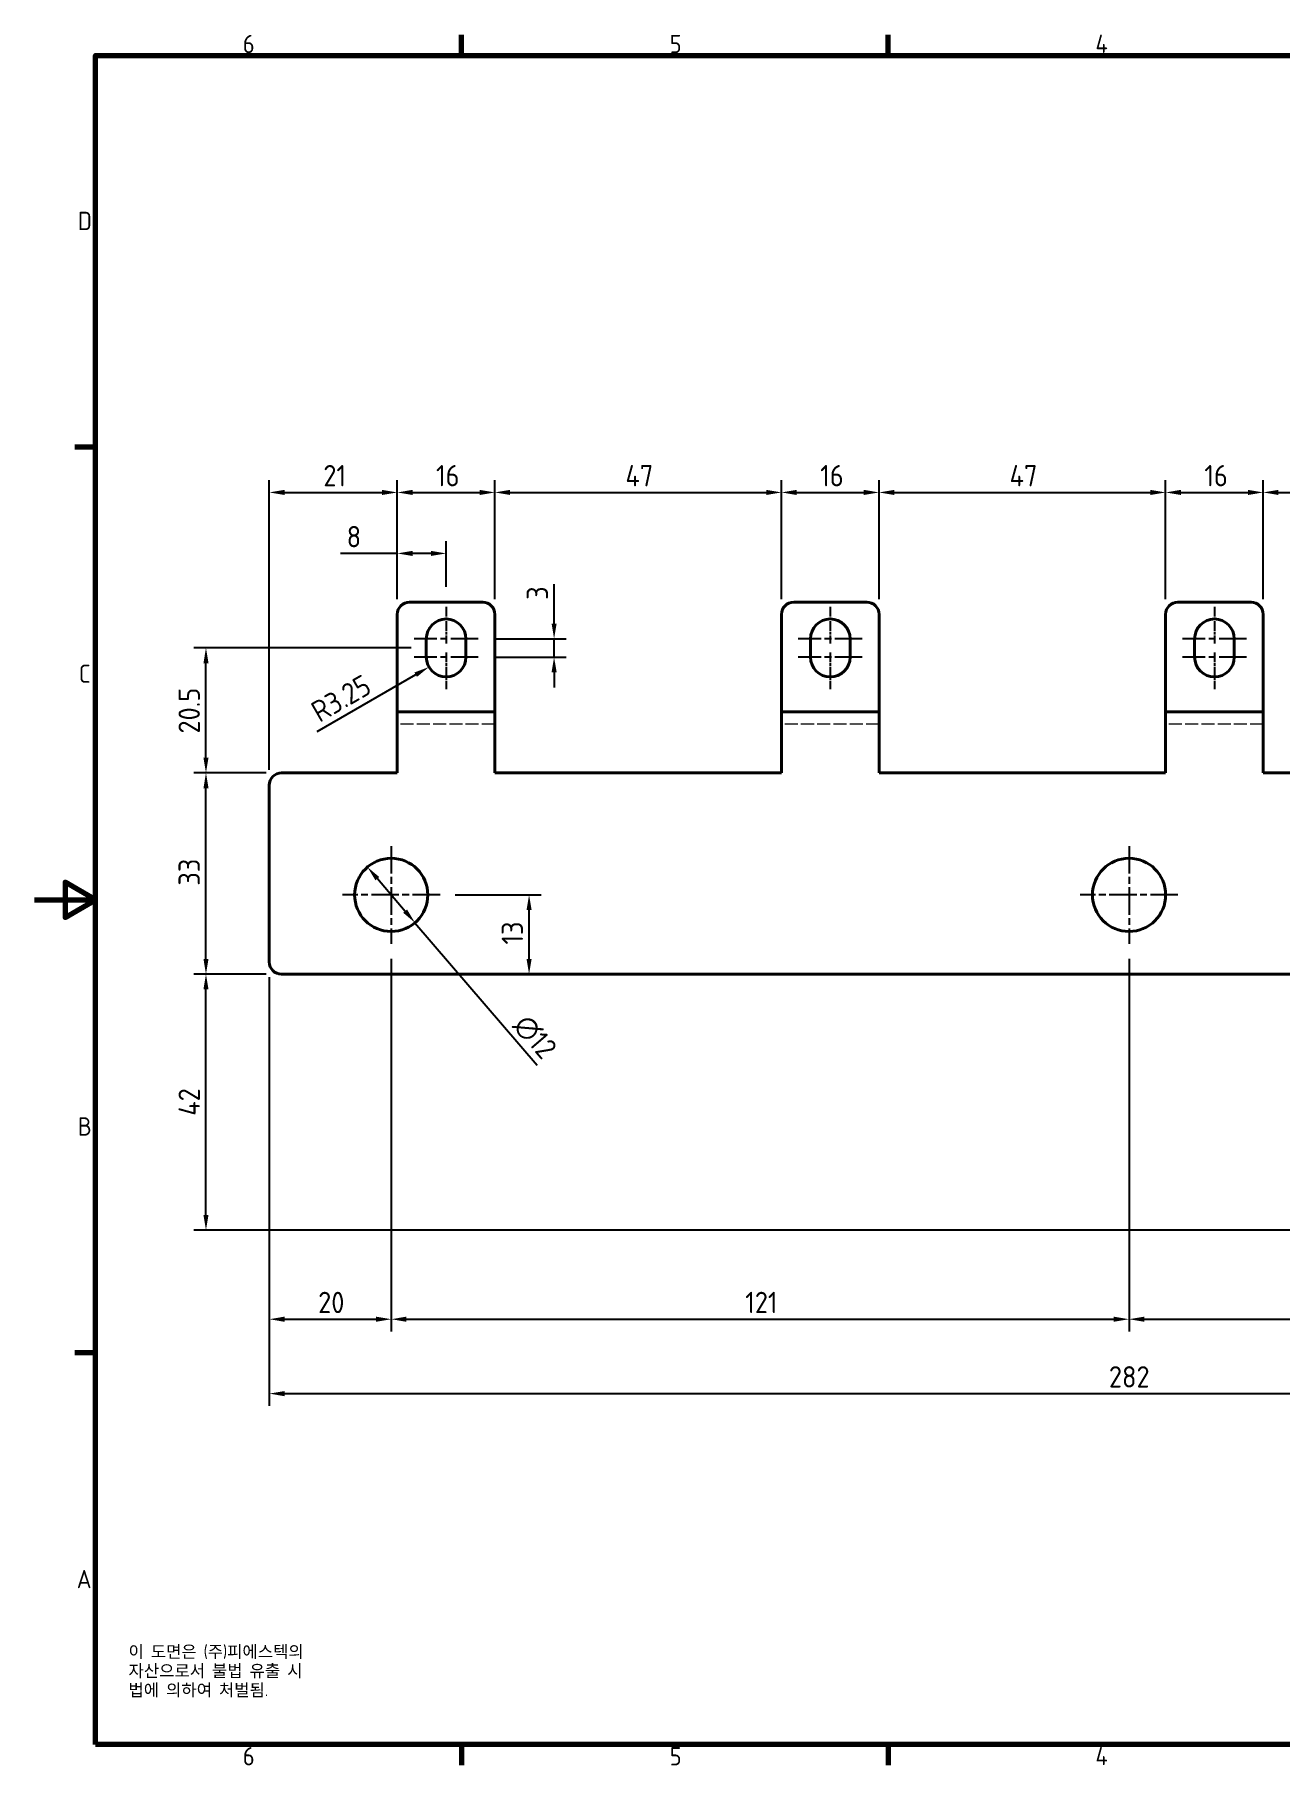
# Model space of a CAD drawing. Header units: millimetres. Extents: x 0 to 420, y 0 to 297.
# Drawn here: x 0 to 204.3, y 6.6 to 290.4 of the extents above; entities that cross this region are included whole.
import ezdxf

# ---------------------------------------------------------------- set-up
doc = ezdxf.new("R2010")
doc.units = ezdxf.units.MM
doc.linetypes.add('CHAIN', pattern=[0.3543, 0.2362, -0.0295, 0.0591, -0.0295])
doc.linetypes.add('DASHED', pattern=[0.2067, 0.1654, -0.0413])
doc.layers.get('0').update_dxf_attribs({"color": 3, "lineweight": 25})
for name, color, linetype, lineweight in [('가려진 것(ISO)', 2, 'DASHED', 18), ('가시적인 것(ISO)', 3, 'Continuous', 40), ('경계(ISO)', 7, 'Continuous', 70), ('기호(ISO)', 5, 'Continuous', 25), ('중심 표식(ISO)', 1, 'Continuous', 25), ('치수(ISO)', 7, 'Continuous', 25)]:
    doc.layers.add(name, color=color, linetype=linetype, lineweight=lineweight)
doc.styles.add('문자 텍스트_M2B', font='isocp.shx')
doc.styles.add('문자 텍스트_PSTEK_POSCO', font='isocp.shx')
doc.styles.add('치수 텍스트_PSTEK_POSCO', font='isocp.shx')
doc.dimstyles.new('치수_PSTEK_POSCO', dxfattribs={"dimtxt": 3.5, "dimasz": 2.5, "dimexe": 2, "dimexo": 2.5, "dimgap": 1, "dimtad": 1, "dimrnd": 1e-08, "dimdsep": 46, "dimtxsty": '치수 텍스트_PSTEK_POSCO', "dimcen": 0.09, "dimdle": 10, "dimclrd": 7, "dimclre": 7, "dimclrt": 2, "dimadec": 1, "dimazin": 2, "dimtfac": 1, "dimtmove": 0, "dimatfit": 3, "dimfxl": 0, "dimtolj": 1, "dimlwd": -1, "dimlwe": -1, "dimarcsym": 0})

# ---------------------------------------------------------------- blocks, each defined once
blk = doc.blocks.new('경계 Default Border')
at = {"layer": '경계(ISO)'}
for p, q in [((70, 287), (70, 290.4)), ((140, 287), (140, 290.4)), ((10, 222.75), (6.6, 222.75)), ((10, 74.25), (6.6, 74.25)), ((70, 10), (70, 6.6)), ((140, 10), (140, 6.6))]:
    blk.add_line(p, q, dxfattribs=at)
at = {"layer": '경계(ISO)', "flags": 128}
for points in [[(10, 10), (10, 287), (410, 287), (410, 10), (10, 10)], [(0, 148.5), (10, 148.5), (5, 151.39), (5, 145.61), (10, 148.5)]]:
    blk.add_lwpolyline(points, dxfattribs=at)
at = {"layer": '경계(ISO)', "color": 2, "char_height": 3, "attachment_point": 7, "style": '문자 텍스트_M2B'}
for s, insert in [('6', (34.14, 287.37)), ('5', (104.14, 287.37)), ('4', (173.97, 287.4)), ('D', (7.08, 258.35)), ('C', (7.24, 184.1)), ('B', (7.08, 109.85)), ('A', (6.91, 35.62)), ('6', (34.14, 6.57)), ('5', (104.14, 6.57)), ('4', (173.97, 6.6))]:
    blk.add_mtext(s, dxfattribs=dict(at, insert=insert))
blk = doc.blocks.new('*D22')
at = {"layer": 'Defpoints', "color": 0, "transparency": 16777216}
for p in [(59.48, 215.33), (59.48, 195.33), (38.48, 167.33)]:
    blk.add_point(p, dxfattribs=at)
at = {"layer": '치수(ISO)', "color": 7, "transparency": 16777216}
for p, q in [((38.48, 169.83), (38.48, 217.33)), ((59.48, 197.83), (59.48, 217.33)), ((40.98, 215.33), (56.98, 215.33))]:
    blk.add_line(p, q, dxfattribs=at)
for points in [[(40.98, 215.75), (40.98, 214.91), (38.48, 215.33)], [(56.98, 215.75), (56.98, 214.91), (59.48, 215.33)]]:
    blk.add_solid(points, dxfattribs=at)
at = {"layer": '치수(ISO)', "color": 2, "transparency": 16777216, "insert": (47.35, 218.08), "char_height": 3.5, "attachment_point": 4, "style": '치수 텍스트_PSTEK_POSCO'}
blk.add_mtext('\\A1;21', dxfattribs=at)
blk = doc.blocks.new('*D23')
at = {"layer": 'Defpoints', "color": 0, "transparency": 16777216}
for p in [(75.48, 215.33), (59.48, 195.33), (75.48, 195.33)]:
    blk.add_point(p, dxfattribs=at)
at = {"layer": '치수(ISO)', "color": 7, "transparency": 16777216}
for p, q in [((59.48, 197.83), (59.48, 217.33)), ((75.48, 197.83), (75.48, 217.33)), ((61.98, 215.33), (72.98, 215.33))]:
    blk.add_line(p, q, dxfattribs=at)
for points in [[(61.98, 215.75), (61.98, 214.91), (59.48, 215.33)], [(72.98, 215.75), (72.98, 214.91), (75.48, 215.33)]]:
    blk.add_solid(points, dxfattribs=at)
at = {"layer": '치수(ISO)', "color": 2, "transparency": 16777216, "insert": (65.83, 218.08), "char_height": 3.5, "attachment_point": 4, "style": '치수 텍스트_PSTEK_POSCO'}
blk.add_mtext('\\A1;16', dxfattribs=at)
blk = doc.blocks.new('*D24')
at = {"layer": 'Defpoints', "color": 0, "transparency": 16777216}
for p in [(122.48, 215.33), (75.48, 195.33), (122.48, 195.33)]:
    blk.add_point(p, dxfattribs=at)
at = {"layer": '치수(ISO)', "color": 7, "transparency": 16777216}
for p, q in [((75.48, 197.83), (75.48, 217.33)), ((122.48, 197.83), (122.48, 217.33)), ((77.98, 215.33), (119.98, 215.33))]:
    blk.add_line(p, q, dxfattribs=at)
for points in [[(77.98, 215.75), (77.98, 214.91), (75.48, 215.33)], [(119.98, 215.75), (119.98, 214.91), (122.48, 215.33)]]:
    blk.add_solid(points, dxfattribs=at)
at = {"layer": '치수(ISO)', "color": 2, "transparency": 16777216, "insert": (96.89, 218.08), "char_height": 3.5, "attachment_point": 4, "style": '치수 텍스트_PSTEK_POSCO'}
blk.add_mtext('\\A1;47', dxfattribs=at)
blk = doc.blocks.new('*D25')
at = {"layer": 'Defpoints', "color": 0, "transparency": 16777216}
for p in [(138.48, 215.33), (122.48, 195.33), (138.48, 195.33)]:
    blk.add_point(p, dxfattribs=at)
at = {"layer": '치수(ISO)', "color": 7, "transparency": 16777216}
for p, q in [((122.48, 197.83), (122.48, 217.33)), ((138.48, 197.83), (138.48, 217.33)), ((124.98, 215.33), (135.98, 215.33))]:
    blk.add_line(p, q, dxfattribs=at)
for points in [[(124.98, 215.75), (124.98, 214.91), (122.48, 215.33)], [(135.98, 215.75), (135.98, 214.91), (138.48, 215.33)]]:
    blk.add_solid(points, dxfattribs=at)
at = {"layer": '치수(ISO)', "color": 2, "transparency": 16777216, "insert": (128.83, 218.08), "char_height": 3.5, "attachment_point": 4, "style": '치수 텍스트_PSTEK_POSCO'}
blk.add_mtext('\\A1;16', dxfattribs=at)
blk = doc.blocks.new('*D26')
at = {"layer": 'Defpoints', "color": 0, "transparency": 16777216}
for p in [(185.48, 215.33), (138.48, 195.33), (185.48, 195.33)]:
    blk.add_point(p, dxfattribs=at)
at = {"layer": '치수(ISO)', "color": 7, "transparency": 16777216}
for p, q in [((138.48, 197.83), (138.48, 217.33)), ((185.48, 197.83), (185.48, 217.33)), ((140.98, 215.33), (182.98, 215.33))]:
    blk.add_line(p, q, dxfattribs=at)
for points in [[(140.98, 215.75), (140.98, 214.91), (138.48, 215.33)], [(182.98, 215.75), (182.98, 214.91), (185.48, 215.33)]]:
    blk.add_solid(points, dxfattribs=at)
at = {"layer": '치수(ISO)', "color": 2, "transparency": 16777216, "insert": (159.89, 218.08), "char_height": 3.5, "attachment_point": 4, "style": '치수 텍스트_PSTEK_POSCO'}
blk.add_mtext('\\A1;47', dxfattribs=at)
blk = doc.blocks.new('*D27')
at = {"layer": 'Defpoints', "color": 0, "transparency": 16777216}
for p in [(201.48, 215.33), (185.48, 195.33), (201.48, 195.33)]:
    blk.add_point(p, dxfattribs=at)
at = {"layer": '치수(ISO)', "color": 7, "transparency": 16777216}
for p, q in [((185.48, 197.83), (185.48, 217.33)), ((201.48, 197.83), (201.48, 217.33)), ((187.98, 215.33), (198.98, 215.33))]:
    blk.add_line(p, q, dxfattribs=at)
for points in [[(187.98, 215.75), (187.98, 214.91), (185.48, 215.33)], [(198.98, 215.75), (198.98, 214.91), (201.48, 215.33)]]:
    blk.add_solid(points, dxfattribs=at)
at = {"layer": '치수(ISO)', "color": 2, "transparency": 16777216, "insert": (191.83, 218.08), "char_height": 3.5, "attachment_point": 4, "style": '치수 텍스트_PSTEK_POSCO'}
blk.add_mtext('\\A1;16', dxfattribs=at)
blk = doc.blocks.new('*D28')
at = {"layer": 'Defpoints', "color": 0, "transparency": 16777216}
for p in [(248.48, 215.33), (201.48, 195.33), (248.48, 195.33)]:
    blk.add_point(p, dxfattribs=at)
at = {"layer": '치수(ISO)', "color": 7, "transparency": 16777216}
for p, q in [((201.48, 197.83), (201.48, 217.33)), ((248.48, 197.83), (248.48, 217.33)), ((203.98, 215.33), (245.98, 215.33))]:
    blk.add_line(p, q, dxfattribs=at)
for points in [[(203.98, 215.75), (203.98, 214.91), (201.48, 215.33)], [(245.98, 215.75), (245.98, 214.91), (248.48, 215.33)]]:
    blk.add_solid(points, dxfattribs=at)
at = {"layer": '치수(ISO)', "color": 2, "transparency": 16777216, "insert": (222.89, 218.08), "char_height": 3.5, "attachment_point": 4, "style": '치수 텍스트_PSTEK_POSCO'}
blk.add_mtext('\\A1;47', dxfattribs=at)
blk = doc.blocks.new('*D31')
at = {"layer": 'Defpoints', "color": 0, "transparency": 16777216}
for p in [(67.48, 205.33), (67.48, 197.33), (59.48, 195.33)]:
    blk.add_point(p, dxfattribs=at)
at = {"layer": '치수(ISO)', "color": 7, "transparency": 16777216}
for p, q in [((59.48, 197.83), (59.48, 207.33)), ((67.48, 199.83), (67.48, 207.33)), ((59.48, 205.33), (50.18, 205.33)), ((64.98, 205.33), (61.98, 205.33))]:
    blk.add_line(p, q, dxfattribs=at)
for points in [[(61.98, 205.75), (61.98, 204.91), (59.48, 205.33)], [(64.98, 205.75), (64.98, 204.91), (67.48, 205.33)]]:
    blk.add_solid(points, dxfattribs=at)
at = {"layer": '치수(ISO)', "color": 2, "transparency": 16777216, "insert": (51.18, 208.08), "char_height": 3.5, "attachment_point": 4, "style": '치수 텍스트_PSTEK_POSCO'}
blk.add_mtext('\\A1;8', dxfattribs=at)
blk = doc.blocks.new('*D32')
at = {"layer": 'Defpoints', "color": 0, "transparency": 16777216}
for p in [(72.73, 191.33), (85.19, 191.33), (72.73, 188.33)]:
    blk.add_point(p, dxfattribs=at)
at = {"layer": '치수(ISO)', "color": 7, "transparency": 16777216}
for p, q in [((85.19, 193.83), (85.19, 200.27)), ((75.23, 191.33), (87.19, 191.33)), ((85.19, 188.33), (85.19, 191.33)), ((75.23, 188.33), (87.19, 188.33)), ((85.19, 185.83), (85.19, 183.33))]:
    blk.add_line(p, q, dxfattribs=at)
for points in [[(84.78, 193.83), (85.61, 193.83), (85.19, 191.33)], [(84.78, 185.83), (85.61, 185.83), (85.19, 188.33)]]:
    blk.add_solid(points, dxfattribs=at)
at = {"layer": '치수(ISO)', "color": 2, "transparency": 16777216, "insert": (82.44, 197.72), "char_height": 3.5, "attachment_point": 4, "rotation": 90, "style": '치수 텍스트_PSTEK_POSCO'}
blk.add_mtext('\\A1;3', dxfattribs=at)
blk = doc.blocks.new('*D33')
at = {"layer": 'Defpoints', "color": 0, "transparency": 16777216}
for p in [(67.48, 188.33), (64.67, 186.7)]:
    blk.add_point(p, dxfattribs=at)
at = {"layer": '치수(ISO)', "color": 7, "transparency": 16777216}
blk.add_line((46.36, 176.14), (62.5, 185.45), dxfattribs=at)
blk.add_solid([(62.29, 185.81), (62.71, 185.09), (64.67, 186.7)], dxfattribs=at)
at = {"layer": '치수(ISO)', "color": 2, "transparency": 16777216, "insert": (45.85, 179.02), "char_height": 3.5, "attachment_point": 4, "rotation": 30, "style": '치수 텍스트_PSTEK_POSCO'}
blk.add_mtext('\\A1;R3.25', dxfattribs=at)
blk = doc.blocks.new('*D34')
at = {"layer": 'Defpoints', "color": 0, "transparency": 16777216}
for p in [(28.1, 169.33), (40.48, 169.33), (40.48, 136.33)]:
    blk.add_point(p, dxfattribs=at)
at = {"layer": '치수(ISO)', "color": 7, "transparency": 16777216}
for p, q in [((37.98, 169.33), (26.1, 169.33)), ((28.1, 138.83), (28.1, 166.83)), ((37.98, 136.33), (26.1, 136.33))]:
    blk.add_line(p, q, dxfattribs=at)
for points in [[(27.69, 166.83), (28.52, 166.83), (28.1, 169.33)], [(27.69, 138.83), (28.52, 138.83), (28.1, 136.33)]]:
    blk.add_solid(points, dxfattribs=at)
at = {"layer": '치수(ISO)', "color": 2, "transparency": 16777216, "insert": (25.35, 150.84), "char_height": 3.5, "attachment_point": 4, "rotation": 90, "style": '치수 텍스트_PSTEK_POSCO'}
blk.add_mtext('\\A1;33', dxfattribs=at)
blk = doc.blocks.new('*D35')
at = {"layer": 'Defpoints', "color": 0, "transparency": 16777216}
for p in [(28.1, 136.33), (40.48, 136.33), (242.78, 94.33)]:
    blk.add_point(p, dxfattribs=at)
at = {"layer": '치수(ISO)', "color": 7, "transparency": 16777216}
for p, q in [((37.98, 136.33), (26.1, 136.33)), ((28.1, 96.83), (28.1, 133.83)), ((240.28, 94.33), (26.1, 94.33))]:
    blk.add_line(p, q, dxfattribs=at)
for points in [[(27.69, 133.83), (28.52, 133.83), (28.1, 136.33)], [(27.69, 96.83), (28.52, 96.83), (28.1, 94.33)]]:
    blk.add_solid(points, dxfattribs=at)
at = {"layer": '치수(ISO)', "color": 2, "transparency": 16777216, "insert": (25.35, 113.11), "char_height": 3.5, "attachment_point": 4, "rotation": 90, "style": '치수 텍스트_PSTEK_POSCO'}
blk.add_mtext('\\A1;42', dxfattribs=at)
blk = doc.blocks.new('*D36')
at = {"layer": 'Defpoints', "color": 0, "transparency": 16777216}
for p in [(28.1, 189.83), (64.23, 189.83), (40.48, 169.33)]:
    blk.add_point(p, dxfattribs=at)
at = {"layer": '치수(ISO)', "color": 7, "transparency": 16777216}
for p, q in [((61.73, 189.83), (26.1, 189.83)), ((28.1, 171.83), (28.1, 187.33)), ((37.98, 169.33), (26.1, 169.33))]:
    blk.add_line(p, q, dxfattribs=at)
for points in [[(27.69, 187.33), (28.52, 187.33), (28.1, 189.83)], [(27.69, 171.83), (28.52, 171.83), (28.1, 169.33)]]:
    blk.add_solid(points, dxfattribs=at)
at = {"layer": '치수(ISO)', "color": 2, "transparency": 16777216, "insert": (25.35, 175.79), "char_height": 3.5, "attachment_point": 4, "rotation": 90, "style": '치수 텍스트_PSTEK_POSCO'}
blk.add_mtext('\\A1;20.5', dxfattribs=at)
blk = doc.blocks.new('*D37')
at = {"layer": 'Defpoints', "color": 0, "transparency": 16777216}
for p in [(66.48, 149.33), (81.09, 149.33), (81.09, 136.33)]:
    blk.add_point(p, dxfattribs=at)
at = {"layer": '치수(ISO)', "color": 7, "transparency": 16777216}
for p, q in [((68.98, 149.33), (83.09, 149.33)), ((81.09, 138.83), (81.09, 146.83))]:
    blk.add_line(p, q, dxfattribs=at)
for points in [[(80.67, 146.83), (81.51, 146.83), (81.09, 149.33)], [(80.67, 138.83), (81.51, 138.83), (81.09, 136.33)]]:
    blk.add_solid(points, dxfattribs=at)
at = {"layer": '치수(ISO)', "color": 2, "transparency": 16777216, "insert": (78.34, 141.18), "char_height": 3.5, "attachment_point": 4, "rotation": 90, "style": '치수 텍스트_PSTEK_POSCO'}
blk.add_mtext('\\A1;13', dxfattribs=at)
blk = doc.blocks.new('*D38')
at = {"layer": 'Defpoints', "color": 0, "transparency": 16777216}
for p in [(54.58, 153.89), (62.38, 144.77)]:
    blk.add_point(p, dxfattribs=at)
at = {"layer": '치수(ISO)', "color": 7, "transparency": 16777216}
for p, q in [((56.21, 151.99), (60.76, 146.67)), ((62.38, 144.77), (82.39, 121.41))]:
    blk.add_line(p, q, dxfattribs=at)
for points in [[(56.52, 152.26), (55.89, 151.72), (54.58, 153.89)], [(61.07, 146.94), (60.44, 146.4), (62.38, 144.77)]]:
    blk.add_solid(points, dxfattribs=at)
at = {"layer": '치수(ISO)', "color": 2, "transparency": 16777216, "insert": (79.59, 128.9), "char_height": 3.5, "attachment_point": 4, "rotation": 310.5695, "style": '치수 텍스트_PSTEK_POSCO'}
blk.add_mtext('\\A1;∅12', dxfattribs=at)
blk = doc.blocks.new('*D39')
at = {"layer": 'Defpoints', "color": 0, "transparency": 16777216}
for p in [(58.48, 141.33), (38.48, 138.33), (58.48, 79.74)]:
    blk.add_point(p, dxfattribs=at)
at = {"layer": '치수(ISO)', "color": 7, "transparency": 16777216}
for p, q in [((58.48, 138.83), (58.48, 77.74)), ((38.48, 135.83), (38.48, 77.74)), ((40.98, 79.74), (55.98, 79.74))]:
    blk.add_line(p, q, dxfattribs=at)
for points in [[(40.98, 80.16), (40.98, 79.32), (38.48, 79.74)], [(55.98, 80.16), (55.98, 79.32), (58.48, 79.74)]]:
    blk.add_solid(points, dxfattribs=at)
at = {"layer": '치수(ISO)', "color": 2, "transparency": 16777216, "insert": (46.5, 82.49), "char_height": 3.5, "attachment_point": 4, "style": '치수 텍스트_PSTEK_POSCO'}
blk.add_mtext('\\A1;20', dxfattribs=at)
blk = doc.blocks.new('*D40')
at = {"layer": 'Defpoints', "color": 0, "transparency": 16777216}
for p in [(58.48, 141.33), (179.48, 141.33), (179.48, 79.74)]:
    blk.add_point(p, dxfattribs=at)
at = {"layer": '치수(ISO)', "color": 7, "transparency": 16777216}
for p, q in [((58.48, 138.83), (58.48, 77.74)), ((179.48, 138.83), (179.48, 77.74)), ((60.98, 79.74), (176.98, 79.74))]:
    blk.add_line(p, q, dxfattribs=at)
for points in [[(60.98, 80.16), (60.98, 79.32), (58.48, 79.74)], [(176.98, 80.16), (176.98, 79.32), (179.48, 79.74)]]:
    blk.add_solid(points, dxfattribs=at)
at = {"layer": '치수(ISO)', "color": 2, "transparency": 16777216, "insert": (116.54, 82.49), "char_height": 3.5, "attachment_point": 4, "style": '치수 텍스트_PSTEK_POSCO'}
blk.add_mtext('\\A1;121', dxfattribs=at)
blk = doc.blocks.new('*D41')
at = {"layer": 'Defpoints', "color": 0, "transparency": 16777216}
for p in [(179.48, 141.33), (240.78, 96.33), (240.78, 79.74)]:
    blk.add_point(p, dxfattribs=at)
at = {"layer": '치수(ISO)', "color": 7, "transparency": 16777216}
for p, q in [((179.48, 138.83), (179.48, 77.74)), ((240.78, 93.83), (240.78, 77.74)), ((181.98, 79.74), (238.28, 79.74))]:
    blk.add_line(p, q, dxfattribs=at)
for points in [[(181.98, 80.16), (181.98, 79.32), (179.48, 79.74)], [(238.28, 80.16), (238.28, 79.32), (240.78, 79.74)]]:
    blk.add_solid(points, dxfattribs=at)
at = {"layer": '치수(ISO)', "color": 2, "transparency": 16777216, "insert": (206.64, 82.49), "char_height": 3.5, "attachment_point": 4, "style": '치수 텍스트_PSTEK_POSCO'}
blk.add_mtext('\\A1;61.3', dxfattribs=at)
blk = doc.blocks.new('*D56')
at = {"layer": 'Defpoints', "color": 0, "transparency": 16777216}
for p in [(38.48, 138.33), (320.48, 138.33), (320.48, 67.54)]:
    blk.add_point(p, dxfattribs=at)
at = {"layer": '치수(ISO)', "color": 7, "transparency": 16777216}
for p, q in [((38.48, 135.83), (38.48, 65.54)), ((320.48, 135.83), (320.48, 65.54)), ((40.98, 67.54), (317.98, 67.54))]:
    blk.add_line(p, q, dxfattribs=at)
for points in [[(40.98, 67.95), (40.98, 67.12), (38.48, 67.54)], [(317.98, 67.95), (317.98, 67.12), (320.48, 67.54)]]:
    blk.add_solid(points, dxfattribs=at)
at = {"layer": '치수(ISO)', "color": 2, "transparency": 16777216, "insert": (176.18, 70.29), "char_height": 3.5, "attachment_point": 4, "style": '치수 텍스트_PSTEK_POSCO'}
blk.add_mtext('\\A1;282', dxfattribs=at)

msp = doc.modelspace()

# ---------------------------------------------------------------- linework, layer by layer
at = {"layer": '가려진 것(ISO)', "ltscale": 12.901145}
for p, q in [((75.4814, 177.3288), (59.4814, 177.3288)), ((138.4814, 177.3288), (122.4814, 177.3288)), ((201.4814, 177.3288), (185.4814, 177.3288))]:
    msp.add_line(p, q, dxfattribs=at)
at = {"layer": '가시적인 것(ISO)'}
for p, q in [((73.4814, 197.3288), (61.4814, 197.3288)), ((136.4814, 197.3288), (124.4814, 197.3288)), ((199.4814, 197.3288), (187.4814, 197.3288)), ((59.4814, 195.3288), (59.4814, 181.3288)), ((75.4814, 181.3288), (75.4814, 195.3288)), ((122.4814, 195.3288), (122.4814, 181.3288)), ((138.4814, 181.3288), (138.4814, 195.3288)), ((185.4814, 195.3288), (185.4814, 181.3288)), ((201.4814, 181.3288), (201.4814, 195.3288)), ((64.2314, 188.3288), (64.2314, 191.3288)), ((70.7314, 191.3288), (70.7314, 188.3288)), ((127.2314, 188.3288), (127.2314, 191.3288)), ((133.7314, 191.3288), (133.7314, 188.3288)), ((190.2314, 188.3288), (190.2314, 191.3288)), ((196.7314, 191.3288), (196.7314, 188.3288)), ((59.4814, 181.3288), (59.4814, 179.3288)), ((59.4814, 175.3288), (59.4814, 179.3288)), ((59.4814, 179.3288), (75.4814, 179.3288)), ((75.4814, 179.3288), (75.4814, 181.3288)), ((75.4814, 179.3288), (75.4814, 175.3288)), ((122.4814, 181.3288), (122.4814, 179.3288)), ((122.4814, 175.3288), (122.4814, 179.3288)), ((122.4814, 179.3288), (138.4814, 179.3288)), ((138.4814, 179.3288), (138.4814, 181.3288)), ((138.4814, 179.3288), (138.4814, 175.3288)), ((185.4814, 181.3288), (185.4814, 179.3288)), ((185.4814, 175.3288), (185.4814, 179.3288)), ((185.4814, 179.3288), (201.4814, 179.3288)), ((201.4814, 179.3288), (201.4814, 181.3288)), ((201.4814, 179.3288), (201.4814, 175.3288)), ((59.4814, 175.3288), (59.4814, 169.3288)), ((75.4814, 169.3288), (75.4814, 175.3288)), ((122.4814, 175.3288), (122.4814, 169.3288)), ((138.4814, 169.3288), (138.4814, 175.3288)), ((185.4814, 175.3288), (185.4814, 169.3288)), ((201.4814, 169.3288), (201.4814, 175.3288)), ((59.4814, 169.3288), (40.4814, 169.3288)), ((122.4814, 169.3288), (75.4814, 169.3288)), ((185.4814, 169.3288), (138.4814, 169.3288)), ((248.4814, 169.3288), (201.4814, 169.3288)), ((38.4814, 167.3288), (38.4814, 138.3288)), ((40.4814, 136.3288), (238.7814, 136.3288))]:
    msp.add_line(p, q, dxfattribs=at)
for centre in [(58.4814, 149.3288), (179.4814, 149.3288)]:
    msp.add_circle(centre, 6, dxfattribs=at)
for centre, radius, start, end in [((61.4814, 195.3288), 2, 90, 180), ((73.4814, 195.3288), 2, 0, 90), ((124.4814, 195.3288), 2, 90, 180), ((136.4814, 195.3288), 2, 0, 90), ((187.4814, 195.3288), 2, 90, 180), ((199.4814, 195.3288), 2, 0, 90), ((67.4814, 191.3288), 3.25, 0, 180), ((130.4814, 191.3288), 3.25, 0, 180), ((193.4814, 191.3288), 3.25, 0, 180), ((67.4814, 188.3288), 3.25, 180, 0), ((130.4814, 188.3288), 3.25, 180, 0), ((193.4814, 188.3288), 3.25, 180, 0), ((40.4814, 167.3288), 2, 90, 180), ((40.4814, 138.3288), 2, 180, 270)]:
    msp.add_arc(centre, radius, start, end, dxfattribs=at)
at = {"layer": '중심 표식(ISO)', "linetype": 'CHAIN', "ltscale": 6.667144}
for p, q in [((67.4814, 196.5788), (67.4814, 190.5788)), ((130.4814, 196.5788), (130.4814, 190.5788)), ((193.4814, 196.5788), (193.4814, 190.5788)), ((67.4814, 189.0788), (67.4814, 183.0788)), ((130.4814, 189.0788), (130.4814, 183.0788)), ((193.4814, 189.0788), (193.4814, 183.0788))]:
    msp.add_line(p, q, dxfattribs=at)
at = {"layer": '중심 표식(ISO)', "linetype": 'CHAIN', "ltscale": 19.051651}
for p, q in [((72.7314, 191.3288), (62.2314, 191.3288)), ((135.7314, 191.3288), (125.2314, 191.3288)), ((198.7314, 191.3288), (188.2314, 191.3288)), ((72.7314, 188.3288), (62.2314, 188.3288)), ((135.7314, 188.3288), (125.2314, 188.3288)), ((198.7314, 188.3288), (188.2314, 188.3288)), ((58.4814, 157.3288), (58.4814, 141.3288)), ((179.4814, 157.3288), (179.4814, 141.3288)), ((66.4814, 149.3288), (50.4814, 149.3288)), ((187.4814, 149.3288), (171.4814, 149.3288))]:
    msp.add_line(p, q, dxfattribs=at)

# ---------------------------------------------------------------- block references
msp.add_blockref('경계 Default Border', (0, 0))

# ---------------------------------------------------------------- texts
at = {"layer": '기호(ISO)', "color": 7, "insert": (15.3946, 26.2283), "char_height": 2, "width": 51.240138, "attachment_point": 1, "line_spacing_factor": 0.944221, "style": '문자 텍스트_PSTEK_POSCO'}
msp.add_mtext('{이 도면은 (주)피에스텍의\\P자산으로서 불법 유출 시 \\P법에 의하여 처벌됨.}', dxfattribs=at)

# ---------------------------------------------------------------- dimensions: what is measured, and where the dimension line sits
at = {"layer": '치수(ISO)', "color": 7}
for base, p1, p2, angle, override, picture, middle in [((59.4814, 215.3288), (38.4814, 167.3288), (59.4814, 195.3288), 180, {"dimdec": 2, "dimtp": 0, "dimtm": 0, "dimtdec": 2, "dimtofl": 0, "dimatfit": 1}, '*D22', (48.9714, 215.3288)), ((75.4814, 215.3288), (59.4814, 195.3288), (75.4814, 195.3288), 180, {"dimdec": 2, "dimtp": 0, "dimtm": 0, "dimtdec": 2, "dimtofl": 0, "dimatfit": 1}, '*D23', (67.4914, 215.3288)), ((122.4814, 215.3288), (75.4814, 195.3288), (122.4814, 195.3288), 180, {"dimdec": 2, "dimtp": 0, "dimtm": 0, "dimtdec": 2, "dimtofl": 0, "dimatfit": 1}, '*D24', (98.9914, 215.3288)), ((138.4814, 215.3288), (122.4814, 195.3288), (138.4814, 195.3288), 180, {"dimdec": 2, "dimtp": 0, "dimtm": 0, "dimtdec": 2, "dimtofl": 0, "dimatfit": 1}, '*D25', (130.4914, 215.3288)), ((185.4814, 215.3288), (138.4814, 195.3288), (185.4814, 195.3288), 180, {"dimdec": 2, "dimtp": 0, "dimtm": 0, "dimtdec": 2, "dimtofl": 0, "dimatfit": 1}, '*D26', (161.9914, 215.3288)), ((201.4814, 215.3288), (185.4814, 195.3288), (201.4814, 195.3288), 180, {"dimdec": 2, "dimtp": 0, "dimtm": 0, "dimtdec": 2, "dimtofl": 0, "dimatfit": 1}, '*D27', (193.4914, 215.3288)), ((248.4814, 215.3288), (201.4814, 195.3288), (248.4814, 195.3288), 180, {"dimdec": 2, "dimtp": 0, "dimtm": 0, "dimtdec": 2, "dimtofl": 0, "dimatfit": 1}, '*D28', (224.9914, 215.3288)), ((67.4814, 205.3288), (59.4814, 195.3288), (67.4814, 197.3288), 180, {"dimdec": 2, "dimtp": 0, "dimtm": 0, "dimtdec": 2, "dimtofl": 0, "dimatfit": 2}, '*D31', (51.8766, 205.3288)), ((85.1918, 191.3288), (72.7314, 188.3288), (72.7314, 191.3288), 90, {"dimdec": 2, "dimtp": 0, "dimtm": 0, "dimtdec": 2, "dimtofl": 1, "dimatfit": 1}, '*D32', (85.1918, 198.4943)), ((28.1045, 189.8288), (40.4814, 169.3288), (64.2314, 189.8288), 90, {"dimdec": 2, "dimtp": 0, "dimtm": 0, "dimtdec": 2, "dimtofl": 0, "dimatfit": 1}, '*D36', (28.1045, 179.5788)), ((28.1045, 169.3288), (40.4814, 136.3288), (40.4814, 169.3288), 90, {"dimdec": 2, "dimtp": 0, "dimtm": 0, "dimtdec": 2, "dimtofl": 0, "dimatfit": 1}, '*D34', (28.1045, 152.8388)), ((81.0914, 149.3288), (81.0914, 136.3288), (66.4814, 149.3288), 270, {"dimdec": 2, "dimse1": 1, "dimtp": 0, "dimtm": 0, "dimtdec": 2, "dimtofl": 0, "dimatfit": 1}, '*D37', (81.0914, 142.8288)), ((58.4814, 79.7384), (38.4814, 138.3288), (58.4814, 141.3288), 180, {"dimdec": 2, "dimtp": 0, "dimtm": 0, "dimtdec": 2, "dimtofl": 0, "dimatfit": 1}, '*D39', (48.4714, 79.7384)), ((179.4814, 79.7384), (58.4814, 141.3288), (179.4814, 141.3288), 180, {"dimdec": 2, "dimtp": 0, "dimtm": 0, "dimtdec": 2, "dimtofl": 0, "dimatfit": 1}, '*D40', (118.9914, 79.7384)), ((240.7814, 79.7384), (179.4814, 141.3288), (240.7814, 96.3288), 180, {"dimdec": 2, "dimtp": 0, "dimtm": 0, "dimtdec": 2, "dimtofl": 0, "dimatfit": 1}, '*D41', (210.1414, 79.7384)), ((28.1045, 136.3288), (242.7814, 94.3288), (40.4814, 136.3288), 90, {"dimdec": 2, "dimtp": 0, "dimtm": 0, "dimtdec": 2, "dimtofl": 0, "dimatfit": 1}, '*D35', (28.1045, 115.3188)), ((320.4814, 67.5369), (38.4814, 138.3288), (320.4814, 138.3288), 180, {"dimdec": 2, "dimtp": 0, "dimtm": 0, "dimtdec": 2, "dimtofl": 0, "dimatfit": 1}, '*D56', (179.4814, 67.5369))]:
    dim = msp.add_linear_dim(base=base, p1=p1, p2=p2, angle=angle, dimstyle='치수_PSTEK_POSCO', override=override, dxfattribs=at)
    dim.commit()
    dim.dimension.update_dxf_attribs({"geometry": picture, "text_midpoint": middle, "dimtype": 160})
dim = msp.add_radius_dim(center=(67.4814, 188.3288), mpoint=(64.6668, 186.7038), dimstyle='치수_PSTEK_POSCO', override={"dimdec": 2, "dimcen": 0, "dimtp": 0, "dimtm": 0, "dimtdec": 2, "dimtofl": 0}, dxfattribs=at)
dim.commit()
dim.dimension.update_dxf_attribs({"geometry": '*D33', "text_midpoint": (51.6878, 179.2104), "dimtype": 164})
dim = msp.add_diameter_dim_2p(p1=(54.5792, 153.8865), p2=(62.3836, 144.7711), dimstyle='치수_PSTEK_POSCO', override={"dimdec": 2, "dimlfac": 1, "dimtp": 0, "dimtm": 0, "dimtdec": 2, "dimatfit": 2}, dxfattribs=at)
dim.commit()
dim.dimension.update_dxf_attribs({"geometry": '*D38', "text_midpoint": (79.6179, 124.6418), "dimtype": 163})

doc.saveas('drawing.dxf')
